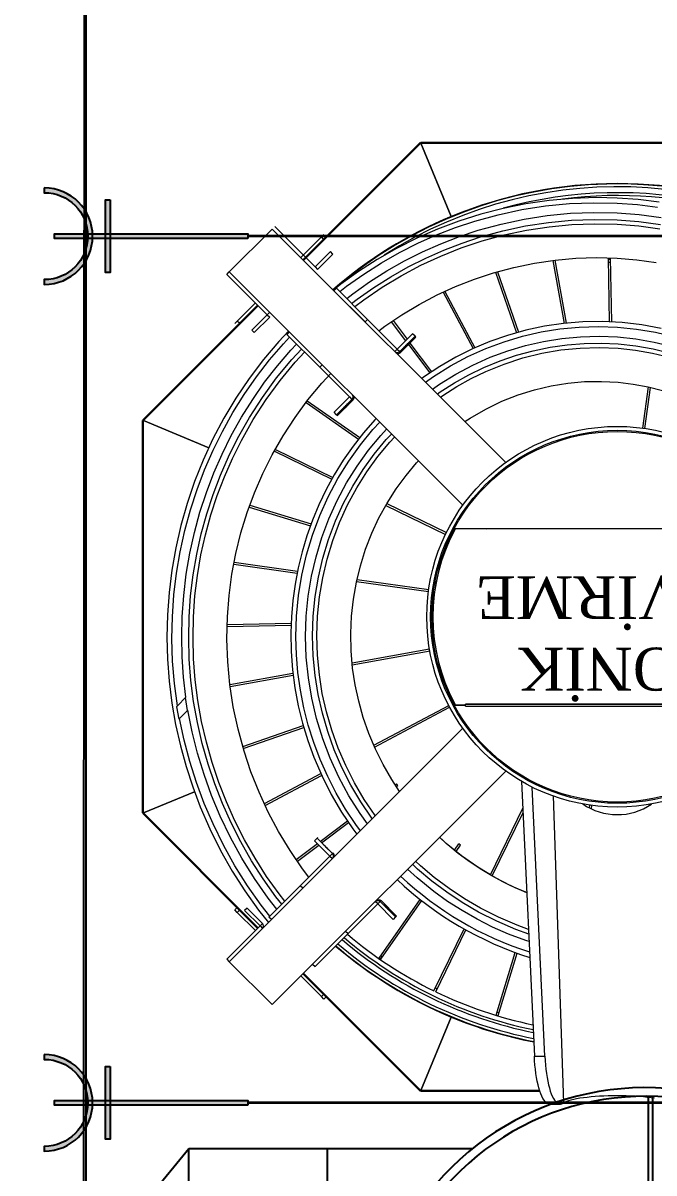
# Model space of a CAD drawing. Header units: millimetres. Extents: x 13502 to 23536, y 11874 to 14203.
# Drawn here: x 18319.7 to 18393.2, y 12841.1 to 12975.1 of the extents above; entities that cross this region are included whole.
import ezdxf

# ---------------------------------------------------------------- set-up
doc = ezdxf.new("R2010")
doc.units = ezdxf.units.MM
for name, color, linetype in [('ELEKTRİK', 10, 'Continuous'), ('Layer2', 4, 'Continuous'), ('S2000-002 Çizgi', 7, 'Continuous')]:
    doc.layers.add(name, color=color, linetype=linetype)
doc.layers.add('ELK', color=1, linetype='Continuous', lineweight=35)
doc.layers.add('Layer5', color=33, linetype='Continuous', lineweight=15)
doc.styles.get("Standard").update_dxf_attribs({"font": 'arial.ttf'})
doc.dimstyles.new('OLCU50', dxfattribs={"dimtxt": 8, "dimasz": 3, "dimexe": 1.25, "dimexo": 0.625, "dimtad": 1, "dimdec": 0, "dimtxsty": 'Standard', "dimblk": 'OBLIQUE', "dimcen": 2.5, "dimclrd": 256, "dimclre": 251, "dimclrt": 25, "dimadec": 0, "dimazin": 0, "dimtfac": 1, "dimtdec": 0, "dimtmove": 0, "dimatfit": 3, "dimldrblk": 'OBLIQUE', "dimfxl": 1, "dimarcsym": 0})

# ---------------------------------------------------------------- blocks, each defined once
blk = doc.blocks.new('A$C55AA721C')
at = {"layer": 'Layer2', "lineweight": 15}
for p, q in [((18.68980885522615, 128.3505974659602), (32.3533743889966, 142.0141630070684)), ((32.3533743889966, 142.0141630070684), (32.35337439266368, 142.0141630034013)), ((32.43651594387848, 142.0486013599129), (78.14239829615326, 142.0486013599129)), ((32.43651594387848, 142.0486013599129), (32.43651594387848, 142.0141088759228)), ((18.77308107733916, 128.2673252438508), (32.43659248823678, 141.9308366547484)), ((32.43659249037228, 141.9308366496061), (35.96813466922686, 133.4049396253158)), ((32.43659249037228, 141.9308366496061), (78.14232174967401, 141.9308366496061)), ((35.96813466922686, 133.4049396253158), (32.43659248823678, 141.9308366547484)), ((15.10927011433159, 131.9311362068547), (10.11792812955537, 126.9397942220858)), ((15.10927011433159, 131.9311362068547), (42.30397959554102, 104.7364267256471)), ((15.40043173010781, 132.2222978226364), (20.10061209910418, 127.52211745364)), ((15.40043173010781, 132.2222978226364), (15.40043173010781, 132.2222978226364)), ((21.14365218519742, 131.3035749944083), (20.85249056941757, 131.0124133786303)), ((21.14365218519742, 131.3035749944083), (21.14365218519742, 131.3035749944083)), ((20.85249056941757, 131.0124133786303), (18.44024175598679, 128.6001645651995)), ((21.10205766865693, 130.7628462793909), (20.85249056941757, 131.0124133786303)), ((20.10061209910418, 127.52211745364), (21.88917631031291, 129.3106816648506)), ((20.3917737148804, 127.2309558378602), (22.18033792608912, 129.0195200490725)), ((22.18033792608912, 129.0195200490725), (21.88917631031291, 129.3106816648506)), ((20.10061209910418, 127.52211745364), (20.3917737148804, 127.2309558378602)), ((47.81002624026587, 128.2760126426183), (49.11056417919826, 120.9399621503089)), ((48.04288158122654, 128.3104644206851), (49.34610915391386, 120.9592422917722)), ((54.23562641476019, 128.5777092228327), (54.37276623675643, 121.1162980988975)), ((54.47110066040841, 128.5700710958772), (54.60831814350968, 121.1044346384078)), ((9.826766513779148, 126.6486326063041), (10.11792812955537, 126.9397942220858)), ((9.826766513779148, 126.6486326063041), (14.52694688277188, 121.9484522373095)), ((10.11792812955537, 126.9397942220858), (37.31263761076843, 99.74508474087088)), ((41.12849646986433, 126.889136395057), (43.56519214520449, 119.8336549641899)), ((41.35518403529568, 126.9535433223882), (43.79205310452016, 119.8975598274483)), ((22.29356252243451, 124.7468437987536), (22.58472413820709, 125.0380054145317)), ((22.29356252243451, 124.7468437987536), (25.93537060113886, 121.1050357200475)), ((22.58472413820709, 125.0380054145317), (26.22653221691507, 121.3961973358255)), ((35.22520606824401, 124.6612201717689), (38.72906163357766, 118.0860982186441)), ((13.15773815543434, 123.3176609646471), (11.03618466603075, 121.1961074752435)), ((35.01080203835591, 124.563238151668), (38.51144563021444, 117.9941435923392)), ((0.03443504125607433, 109.6952236519901), (13.4073052546737, 123.0680938654095)), ((0.11776138991263, 109.612005556417), (13.49057747678307, 122.9848216432965)), ((14.52694688277188, 121.9484522373095), (12.73838267156316, 120.1598880260972)), ((14.52694688277188, 121.9484522373095), (14.8181084985481, 122.2396138530876)), ((14.52694688277188, 121.9484522373095), (14.8181084985481, 121.6572906215315)), ((11.03618466603075, 121.1961074752435), (10.74502305025089, 120.9049458594618)), ((10.74502305025089, 120.9049458594618), (10.74502305025089, 120.9049458594618)), ((11.28575176527011, 120.9465403760023), (11.03618466603075, 121.1961074752435)), ((14.8181084985481, 121.6572906215315), (13.02954428733938, 119.8687264103228)), ((25.93537060113886, 121.1050357200475), (26.22653221691507, 121.3961973358255)), ((26.22653221691507, 121.3961973358255), (29.67691993046901, 117.9458096222752)), ((28.98654960866406, 121.1242627089123), (30.65092095865475, 118.9198106504628)), ((29.18130283742357, 121.2568081989721), (30.81891236162846, 119.0878020534365)), ((13.02954428733938, 119.8687264103228), (12.73838267156316, 120.1598880260972)), ((17.10601292347928, 119.9517094281582), (16.81485130770307, 119.6605478123802)), ((20.65286700058277, 115.8225321194968), (16.81485130770307, 119.6605478123802)), ((20.94402861636627, 116.1136937352749), (17.10601292347928, 119.9517094281582)), ((29.67691993046901, 117.9458096222752), (31.46548414167773, 119.7343738334876)), ((29.96806208250564, 117.6546674702386), (31.75662629371436, 119.4432316814509)), ((30.06424986695492, 117.5584796857875), (31.85281407816365, 119.3470438969998)), ((31.75662629371436, 119.4432316814509), (31.46548414167773, 119.7343738334876)), ((31.85281407816365, 119.3470438969998), (31.75662629371436, 119.4432316814509)), ((29.67691993046901, 117.9458096222752), (29.38575831468552, 117.654648006499)), ((29.67691993046901, 117.9458096222752), (29.96806208250564, 117.6546674702386)), ((30.98418034075803, 118.4784101595942), (33.48183926505953, 115.1702726114345)), ((31.15217174373174, 118.6464015625661), (33.67876316054026, 115.2999430635773)), ((30.06424986695492, 117.5584796857875), (29.96806208250564, 117.6546674702386)), ((20.94402861636627, 116.1136937352749), (20.65286700058277, 115.8225321194968)), ((20.65286700058277, 115.8225321194968), (24.10325471413671, 112.3721444059447)), ((58.9093574580038, 113.5404436419103), (58.23647252064984, 108.7202881428166)), ((59.13872513723618, 113.4816460186939), (58.47008897898559, 108.6919262966858)), ((19.06270471282551, 111.7278933334928), (25.17691323798135, 107.4550971245062)), ((19.20316858111619, 111.9167882559123), (25.32197744620862, 107.640777188466)), ((24.10325471413671, 112.3721444059447), (22.31469050292799, 110.5835801947342)), ((24.3943968661697, 112.0810022539099), (22.60583265496098, 110.2924380426975)), ((24.49058465062262, 111.984814469457), (22.7020204394139, 110.1962502582464)), ((24.10325471413671, 112.3721444059447), (24.3943968661697, 112.0810022539099)), ((24.3943968661697, 112.0810022539099), (24.49058465062262, 111.984814469457)), ((22.60583265496098, 110.2924380426975), (22.31469050292799, 110.5835801947342)), ((22.60583265496098, 110.2924380426975), (22.7020204394139, 110.1962502582464)), ((-3.315253707114607e-06, 63.90619974850051), (-3.315253707114607e-06, 109.6120821007789)), ((0.03448916873458074, 109.6120821007789), (-3.315253707114607e-06, 109.6120821007789)), ((0.03443504125607433, 109.6952236519901), (0.03443504125607433, 109.6952236519901)), ((7.743223141482304, 106.4534358795627), (0.117761395056732, 109.6120055542906)), ((0.117761395056732, 63.90627629498886), (0.117761395056732, 109.6120055542906)), ((0.11776138991263, 109.612005556417), (7.743223141482304, 106.4534358795627)), ((15.36202333736946, 106.0569488419405), (22.06517787173289, 102.7952698473327)), ((15.47913020520355, 106.2616367798892), (22.17834147241592, 103.0018765343702)), ((12.42932415585892, 99.52163205930083), (19.56308803653519, 97.34783127593437)), ((12.50862018541011, 99.74344466893854), (19.64217963093324, 97.56970618105515)), ((28.34778651587476, 99.73822371466485), (35.29965629264552, 96.35552270308835)), ((28.46136869095062, 99.94462672814552), (35.40637061192683, 96.56526753733124)), ((74.16349461020218, 96.99478536215247), (36.41565157331206, 96.99478536215247)), ((36.44767029432842, 97.05360889156509), (74.13147588918582, 97.05360889156509)), ((40.0041134600724, 97.05360889156509), (40.06293698948139, 96.99478536215247)), ((42.23193794697727, 96.99478536215247), (42.29076147638989, 97.05360889156509)), ((10.64311124679807, 92.8732682233549), (18.02033428101277, 91.84342131070116)), ((10.68716593718273, 93.1046939891803), (18.06418621178091, 92.07487538140413)), ((24.99103090383869, 91.10790046584589), (33.36280162833646, 89.93921650521588)), ((24.93505889726657, 90.8781383356727), (33.32793806490736, 89.70650767478946)), ((9.861324170622538, 85.63919264137621), (17.31777135672746, 85.77624122680027)), ((9.86802108120537, 85.87464958757482), (17.32616361920009, 86.01172933335693)), ((24.42392029740586, 81.4070975665345), (33.44631301590925, 83.00659092371643)), ((24.44437627538719, 81.17176104458667), (33.49215441110573, 82.77575473858997)), ((10.1816643967868, 78.88222479553224), (17.53344919635128, 80.1855521186917)), ((10.21718778806826, 78.64955943058703), (17.56393923360156, 79.95199443874662)), ((4.069620875507098, 76.39861604202633), (3.956123652307724, 76.28511881882514)), ((5.071166826903209, 77.400161993437), (4.069620875507098, 76.39861604202633)), ((5.00605629576603, 77.33505146228163), (4.660622016923298, 76.98961718344071)), ((5.263101468564855, 75.84967438074636), (5.00605629576603, 77.33505146228163)), ((26.94857620675248, 71.78999917755937), (35.67302974180348, 76.43922474192368)), ((37.64251426848205, 76.4653735977463), (36.44767029432842, 76.4653735977463)), ((36.44767029432842, 76.4653735977463), (37.64251426848205, 76.4653735977463)), ((72.93663191502856, 76.5830206565679), (37.64251426848205, 76.5830206565679)), ((37.64251426848205, 76.34772653892651), (37.64251426848205, 76.5830206565679)), ((37.64251426848205, 76.34772653892651), (37.64251426848205, 76.5830206565679)), ((37.64251426848205, 76.5830206565679), (72.93663191502856, 76.5830206565679)), ((3.956123652307724, 76.28511881882514), (4.232971940382413, 74.81954485256756)), ((4.325031697517261, 74.9116046087729), (5.305606063306186, 75.89217897549133)), ((27.04039141296744, 71.57230887780861), (35.77641126017261, 76.22769808255725)), ((37.64251426848205, 76.34772653892651), (72.93663191502856, 76.34772653892651)), ((37.64251426848205, 76.34772653892651), (72.93663191502856, 76.34772653892651)), ((4.232971940382413, 74.81954485256574), (4.325031697615486, 74.91160460980427)), ((10.11792812955537, 46.57918826722926), (37.31263761076843, 73.7738977484405)), ((11.68178418636671, 71.64612696925724), (18.72808299899407, 74.07965131654419)), ((11.74833722681069, 71.42018058989197), (18.79637645303592, 73.85430601002736)), ((14.20127552589838, 64.99701484175966), (20.77547306336419, 68.50037778977457)), ((15.10927011433159, 41.58784628245303), (42.30397959554102, 68.78255576366792)), ((14.3002957473218, 64.7831640651093), (20.86869807798575, 68.2834387711464)), ((29.43905447050565, 67.17959313591928), (29.58356824260773, 67.28870169241964)), ((29.56849606844844, 66.98249645447686), (29.72601821462376, 67.10142639267724)), ((29.72601821462376, 67.10142639267724), (29.58356824260773, 67.28870169241964)), ((44.15612392247203, 67.58027965159272), (45.64416749664815, 35.57796786208382)), ((0.117761395056732, 63.90627629498886), (6.068921056146792, 66.3713273384601)), ((6.068921056146792, 66.3713273384601), (0.117761389908992, 63.90627629285882)), ((46.86213947358556, 35.57796786208382), (45.40537520641374, 66.9075774855246)), ((47.81660223145445, 65.88006227119877), (49.0394648040965, 30.1204253399319)), ((40.52487199164898, 56.68508375555211), (44.30180795088017, 64.4471552049381)), ((52.06281618267894, 64.49581246376147), (52.10898965130036, 64.8265722806791)), ((52.28624397899694, 64.3944649814166), (52.34106614546545, 64.7871790288209)), ((59.06143397525739, 64.8092787761525), (59.0412577047864, 64.92308871165187)), ((-3.315253707114607e-06, 63.90619974850051), (0.03448916873458074, 63.90619974850051)), ((0.03443503758535371, 63.823058193615), (0.03443504125607433, 63.82305819728572)), ((13.40695493465319, 50.45053830388497), (0.03443503758535371, 63.823058193615)), ((13.49022715676983, 50.5338105259998), (0.11776138991263, 63.90627629285882)), ((20.70262541508782, 60.58354938648881), (23.86814300840706, 62.97352959495583)), ((40.72808432675083, 56.56494434100387), (44.32463195097444, 63.95629540750269)), ((20.87061681806517, 60.41555798351328), (23.99894026975744, 62.77745644556126)), ((17.9099176950549, 58.4750423312762), (20.37084034836153, 60.33305014914185)), ((20.33273150496461, 60.95344329661384), (20.04158935292799, 60.66230114457903)), ((21.83015356414035, 58.87373693336667), (20.04158935292799, 60.66230114457903)), ((20.4289192894139, 61.04963108106676), (20.33273150496461, 60.95344329661384)), ((22.12129571617697, 59.1648790854033), (20.33273150496461, 60.95344329661384)), ((36.33721648004939, 59.55211995569334), (36.85851453759824, 60.29807760771837)), ((37.05186376197526, 60.16398767575993), (36.85851453759824, 60.29807760771837)), ((18.04316389477026, 58.28081814150573), (20.53883175133888, 60.16505874616814)), ((21.04945706458602, 60.25595529388738), (21.03983828613855, 60.24633651543809)), ((21.70535055077926, 59.58082425080102), (21.71496932922309, 59.59044302924849)), ((21.83015356414035, 58.87373693336667), (22.12129571617697, 59.1648790854033)), ((22.21748350062626, 59.2610668698544), (22.12129571617697, 59.1648790854033)), ((36.52142265755538, 59.40494667213534), (37.05186376197526, 60.16398767575993)), ((18.37976585058641, 55.42334921981819), (21.83015356414035, 58.87373693336667)), ((21.83015356414035, 58.87373693336667), (22.12131517991656, 58.58257531759045)), ((14.73795777188207, 51.78154114111385), (18.37976585058641, 55.42334921981819)), ((15.02911938765828, 51.49037952533581), (18.67092746636263, 55.13218760403652)), ((18.67092746636263, 55.13218760403652), (18.37976585058641, 55.42334921981819)), ((27.40381878046901, 53.30007171703619), (27.11265716468915, 53.59123333281605)), ((27.40381878046901, 53.30007171703619), (27.69496093250564, 53.59121386907282)), ((27.55623174815992, 46.98686547570287), (32.34023706890002, 53.83259475598061)), ((27.69496093250564, 53.59121386907282), (27.79114871695492, 53.68740165352392)), ((27.69496093250564, 53.59121386907282), (29.483525143718, 51.80264965786409)), ((27.74941924412633, 46.85254411655296), (32.52666271874841, 53.68859745275222)), ((27.79114871695492, 53.68740165352392), (29.57971292816728, 51.8988374423152)), ((10.74502305025089, 52.613335989814), (10.99459014949025, 52.86290308905518)), ((11.03618466603075, 52.32217437403597), (10.74502305025089, 52.613335989814)), ((11.03618466603075, 52.32217437403597), (11.28575176527011, 52.57174147327532)), ((13.1573878354211, 50.20097120464743), (11.03618466603075, 52.32217437403597)), ((12.19765395654395, 52.81836574819317), (11.90649234076773, 52.52720413241877)), ((13.69505655197281, 50.73863992120641), (11.90649234076773, 52.52720413241877)), ((13.98621816775267, 51.02980153698445), (12.19765395654395, 52.81836574819317)), ((23.95343106691871, 49.84968400348589), (27.40381878046901, 53.30007171703619)), ((27.40381878046901, 53.30007171703619), (29.19238299168137, 51.51150750582747)), ((28.12052487634719, 53.18488748212076), (28.11090609790335, 53.1752687036751)), ((28.77641836254043, 52.50975643903985), (28.78603714098426, 52.51937521748187)), ((13.69505655197281, 50.73863992120641), (13.98621816775267, 51.02980153698445)), ((15.02911938765828, 51.49037952533581), (14.73795777188207, 51.78154114111385)), ((29.483525143718, 51.80264965786409), (29.19238299168137, 51.51150750582747)), ((29.483525143718, 51.80264965786409), (29.57971292816728, 51.8988374423152)), ((9.826766513779148, 46.87034988300729), (13.69505655197281, 50.73863992120641)), ((13.69505655197281, 50.73863992120641), (13.98621816775267, 50.44747830542838)), ((23.66226945113885, 50.14084561926757), (19.82425375825187, 46.30282992638058)), ((23.95343106691871, 49.84968400348589), (20.11541537403536, 46.01166831060254)), ((23.66226945113885, 50.14084561926757), (23.95343106691871, 49.84968400348589)), ((33.95028804694448, 43.17349900017507), (37.46703223153236, 50.40084410865893)), ((34.16186426885179, 43.0705484094924), (37.67423377414525, 50.28890300989224)), ((27.55623174815992, 46.98686547570287), (27.74941924412633, 46.85254411655296)), ((27.80282347412503, 46.92896353427204), (27.60995712717704, 47.06374444543508)), ((27.75556227460766, 47.27209986192975), (27.94842862155201, 47.13731895076671)), ((41.20401536180725, 40.3634025509491), (43.42689657806477, 47.65823372999512)), ((41.42925517140247, 40.29535356641099), (43.64914008658161, 47.5803517816621)), ((9.826766513779148, 46.87034988300729), (10.11792812955537, 46.57918826722926)), ((10.11792812955537, 46.57918826722926), (15.10927011433159, 41.58784628245303)), ((19.82425375825187, 46.30282992638058), (20.11541537403536, 46.01166831060254)), ((20.85249056941757, 42.50586847064915), (18.43989143596991, 44.9184676040968)), ((32.35337439266732, 31.50411884587447), (18.68945853520927, 45.16803470333616)), ((32.43659248823678, 31.58744519452921), (18.77273075732228, 45.25130692544735)), ((34.12231463011631, 43.52703494682464), (34.33389085201998, 43.42408435614198)), ((20.85249056941757, 42.50586847064915), (21.10205766865693, 42.75543556988487)), ((21.14365218519742, 42.21470685487111), (20.85249056941757, 42.50586847064915)), ((21.14365218519742, 42.21470685487111), (21.39321928443678, 42.46427395410865)), ((41.20401536180725, 40.3634025509491), (41.42925517140247, 40.29535356641099)), ((41.3054476851612, 40.6962730928135), (41.53052407326322, 40.6276878078279)), ((35.96813466922686, 40.11334222396363), (32.43659249037228, 31.58744519967331)), ((32.43659248823678, 31.58744519452921), (35.96813466922686, 40.11334222396363)), ((45.64416749664815, 35.57796786208382), (46.86213947358556, 35.57796786208382)), ((32.35337439266732, 31.50411884587447), (32.35337439266732, 31.50411884587447)), ((32.43651594388211, 31.50417297335298), (32.43651594388211, 31.46968048936469)), ((46.29521105590902, 31.46968049379211), (32.43651594388211, 31.46968048936469)), ((46.2566272629374, 31.58744519967331), (32.43659249037228, 31.58744519967331)), ((47.44839409487759, 29.98675626793738), (48.66636607181863, 29.98675626793738)), ((49.0394648040965, 30.1204253399319), (48.99868227526167, 30.09399565843705))]:
    blk.add_line(p, q, dxfattribs=at)
at = {"layer": 'Layer2', "lineweight": 15, "flags": 128}
for points in [[(32.43651594387848, 142.014108875388), (32.43655421712538, 141.9759032534494), (32.43659249037228, 141.9308366496061)], [(60.17894117505784, 135.0526932410394), (57.73746210333411, 135.3543093155167), (55.29689070830136, 135.5314162515569), (52.86364915853846, 135.5855717508202), (50.09983015561011, 135.499964507384), (47.36273130632981, 135.260701209012), (44.66082867545992, 134.871615772212), (42.00217912757216, 134.3371778588771), (39.39433408151672, 133.6626865790058), (36.84438888328441, 132.8533999788524), (34.35900627644151, 131.9145875553313), (31.94426476031731, 130.8523122557508), (29.60570692737383, 129.6728947936099), (27.34849054002188, 128.3824763423563), (25.17733376561591, 126.9872666321426), (23.0962389171691, 125.4940983918659), (22.23381370586867, 124.806592615314)], [(22.97610716935378, 124.6466223833868), (23.7728614375701, 125.2704931657026), (25.77163215259134, 126.6826291969373), (27.83285337729467, 127.9916012717167), (29.95131613119884, 129.1944755609602), (32.08233174474663, 130.2704536599904), (34.25797974815941, 131.2400199361346), (36.47299578169623, 132.1012408806018), (38.72205069354823, 132.8523507964055), (41.43627601351182, 133.6015247524792), (44.18170706358069, 134.1917201828819), (46.94907089630942, 134.6215173616911), (49.72903233083707, 134.890280294896), (52.51229421935568, 134.9983496442401), (55.2895730917553, 134.9461273337783), (57.65287859439559, 134.7748149000508), (59.99936874710329, 134.4879597354866)], [(23.78654939204716, 123.836180160697), (24.49514321799506, 124.3897612627043), (26.44966730300075, 125.7674006709713), (28.46499770059017, 127.044096737829), (30.53603382444999, 128.2169984261873), (32.61908918551489, 129.2658470121423), (34.74552320811563, 130.2106318807455), (36.91018520463331, 131.0494801898185), (39.10786179476054, 131.7806835701631), (41.75975655152797, 132.5094322931818), (44.44178672618727, 133.0828197372102), (47.14488768586671, 133.4994887024022), (49.85993730223709, 133.7588483804338), (52.57785481465908, 133.8612621030315), (55.2895730917553, 133.8071529636072), (57.86361835415664, 133.6101749592563), (60.41609986645199, 133.2729091948822)], [(24.36487891296201, 123.2578506397804), (25.01048171266302, 123.7613704545984), (26.93343628137882, 125.1143970368212), (28.91602406469246, 126.3680646748981), (30.95322181643496, 127.5195814015169), (33.00205809338513, 128.5490735438198), (35.09337853264151, 129.4761773227747), (37.2221135508953, 130.2990631787725), (39.38313237066541, 131.016063643292), (41.99055510384278, 131.7302393987466), (44.62734963358162, 132.2916347362116), (47.28459995704907, 132.698937063311), (49.953335956714, 132.9515878070288), (52.62463126073999, 133.0499664697145), (55.2895730917553, 132.9945112447567), (57.81896115748532, 132.7987670694292), (60.32692121005311, 132.4651862522769)], [(24.7268463152468, 122.8958832374956), (25.76605228560584, 123.6912968889683), (27.90996328649271, 125.1527988930175), (30.12512272835011, 126.490506387503), (32.40443801427682, 127.7009799204079), (34.74055012372264, 128.7815295040946), (37.12609361155774, 129.7295097618826), (39.55364276701584, 130.542435932939), (42.1335182337898, 131.2475848396061), (44.74229250196731, 131.8015519904293), (47.37114163461592, 132.203052422421), (50.01118967443472, 132.4515475282806), (52.65360588227122, 132.5474268250819), (55.2895730917553, 132.4911378577854), (57.79129917248429, 132.296158024903), (60.27168133529267, 131.9648598465228)], [(27.54130710770914, 120.0814224450332), (28.23603263848781, 120.608218377587), (30.20678383795166, 121.9386538804392), (32.24184038056046, 123.1550173560536), (34.33465276763673, 124.2542398951155), (36.47843919763545, 125.23394407876), (38.66641277174131, 126.0917932156099), (40.89173362051588, 126.8255996575335), (43.25542918587234, 127.4599116078134), (45.64431209631221, 127.9555875119986), (48.05028091591521, 128.3115591786373), (50.46519862808418, 128.5274446301919), (52.8809849733334, 128.6037119214452), (55.2895730917553, 128.5408819314762), (57.57421848623198, 128.3519025404385), (59.83818038356185, 128.0385198553777)], [(60.42445340131599, 120.3453997089127), (58.14992087703649, 120.7714616042267), (55.86482246197193, 121.0411513920662), (53.58014126639318, 121.1562182810412), (51.3065847517064, 121.1197137554682), (49.05434458754462, 120.9353603893014), (46.83302149977317, 120.6070295173722), (44.65171115785779, 120.1397184188299), (42.51890102721518, 119.5389233760598), (40.4425021976167, 118.810120277356), (38.42976675250247, 117.9596298132001), (36.48727479376612, 116.9942095949227), (34.62108269296004, 115.9204416553348), (32.83655700556119, 114.7453671313597), (32.52661668871224, 114.5137896324741)], [(32.95253495565703, 114.0878713655293), (33.90271409100387, 114.7663121491314), (35.87383236171445, 115.9858123199319), (37.9124578357696, 117.0676499850542), (40.00898033200792, 118.0085875812765), (42.11506202907185, 118.792723627932), (44.25841077490259, 119.4356613446544), (46.42961356801243, 119.9362058293773), (48.61925546824205, 120.2934424583818), (50.86421650023112, 120.5097202782636), (53.10861659812508, 120.5766628341516), (55.34256514751178, 120.495283149352), (57.55622523647617, 120.2669467656924), (59.74010750052184, 119.8942819173808), (61.84693676777169, 119.3906023438522), (63.90723569464171, 118.7535870819156), (65.91279373538418, 117.9874051784664), (67.85555610122174, 117.0964578506573), (69.73746467700039, 116.0796723675958), (71.54065996084682, 114.9472021546098), (73.25809662416577, 113.7049717464142), (74.88292958973398, 112.3591229794692), (75.4047153475185, 111.8659754851942)], [(17.01675821096069, 120.0409641406804), (15.88802155660596, 118.8440680162439), (14.09577365722362, 116.7219217512702), (12.42950211893549, 114.5155863052241), (10.89235877823376, 112.2330511667697), (9.486569389708166, 109.8826763778143), (8.214085856565362, 107.4725901515903), (7.076646938647173, 105.0106714325448), (6.075184950750554, 102.5049706806603), (5.209945123038779, 99.96353362424088), (4.481040195594687, 97.39410422168476), (3.888369185420743, 94.80418986902441), (3.430935858119483, 92.20133296870335), (3.107310988481913, 89.59286477192654), (2.916015526941919, 86.98580952596603), (2.855371912417468, 84.38694550848777), (2.922854968252068, 81.80290673046147), (3.115672730116785, 79.24003772742799), (3.431047107766062, 76.7043892192305), (3.866073971410515, 74.2017460524421), (4.417117799082916, 71.737603604166), (5.080349433050287, 69.31713850093729), (5.852008493926405, 66.94525754418646), (6.728326181830198, 64.62660349412727), (7.852420937822899, 62.04734458744861), (9.100807553611958, 59.54898455753573), (10.46692215465737, 57.13693168478312), (11.94421572144711, 54.8161675121919), (13.5254994336683, 52.5909217894623), (14.67425772243587, 51.13551786010794)], [(4.069620875507098, 76.39861604202633), (3.730159316906793, 78.98328657486672), (3.520737564853334, 81.57599571604987), (3.441137098954641, 84.17023378586964), (3.49113934280831, 86.75949124465478), (3.666854547456751, 89.3006509116567), (3.966863222329266, 91.82456113510125), (4.38974884084746, 94.32520070265855), (4.934094875494338, 96.79654840013791), (5.598278383567958, 99.2326289270386), (6.364949134236667, 101.585384615295), (7.242508446037391, 103.893359348318), (8.228542009012017, 106.1512688282128), (9.320476691616932, 108.3538971435191), (10.54052330118066, 110.5395022457233), (11.8639045736345, 112.6575810323866), (13.28703477355884, 114.7031749942762), (14.80617982003241, 116.6714287086324), (16.41702728275413, 118.5580396912083), (17.14516477380312, 119.3302343462801)], [(33.76705260222298, 113.2733537189615), (34.59517881939246, 113.8618939181142), (36.50515731025371, 115.037717601359), (38.47989524477816, 116.080012018796), (40.51006642293214, 116.9857020918516), (42.54886248574257, 117.739549915872), (44.62310582965438, 118.3566268858358), (46.72367733577266, 118.8358363980624), (48.84145834488299, 119.1763531613597), (51.01229083746148, 119.3804157947598), (53.18191855532496, 119.4400531207775), (55.34077605184211, 119.3563101887612), (57.47935288874942, 119.1305731109023), (59.58848605844469, 118.7654480261299), (61.6225409230392, 118.2739515008943), (63.61100858545979, 117.6538125448533), (65.54597762794583, 116.9091191717689), (67.41968947987334, 116.0441827420018), (69.23371475062595, 115.0581874765357), (70.97118869005863, 113.9608762501393), (72.62534691913606, 112.7580222986617), (74.18962039368489, 111.4556068923739), (74.60230675621278, 111.0635668938885)], [(5.071166826895933, 77.400161993437), (4.798493047954253, 79.73714551914054), (4.634214856909239, 82.07936898682419), (4.578149372377084, 84.4218212706237), (4.630113712981256, 86.75949124465478), (4.804440729178168, 89.24456504134105), (5.100301695762028, 91.71252624291628), (5.516293505246722, 94.15748900613653), (6.051013049251196, 96.57356748600978), (6.70285548895481, 98.95492152956649), (7.4547975952446, 101.2545836458266), (8.315081519369414, 103.5102385964419), (9.281330438061559, 105.7167253799344), (10.35101253757239, 107.8689504518043), (11.54586748513975, 110.0042948926712), (12.84161123765443, 112.0734159717467), (14.23472267753459, 114.0714758876984), (15.72153616195283, 115.993738122279), (17.29782258541672, 117.8360091976374), (17.9496052249342, 118.5257938951527)], [(16.22132437158871, 53.26490774081685), (15.52547637352473, 54.14892858239546), (14.05890092290792, 56.21385276715591), (12.6989682336025, 58.34391806047097), (11.44875335011238, 60.53374227788845), (10.32992698124872, 62.73709861516363), (9.321224381699722, 64.98713008625964), (8.424676316051773, 67.2783829535274), (7.642146314919955, 69.60533744644454), (6.962338970697601, 72.01068327043504), (6.403386728288751, 74.44123186573779), (5.966259576453012, 76.89093106622022), (5.651739252371044, 79.35369552521661), (5.459804911013634, 81.82342445186805), (5.390221866698994, 84.2940467262215), (5.442755431831756, 86.75949124465478), (5.616091877145664, 89.20454850686656), (5.908993389297393, 91.6325908363142), (6.320066437656351, 94.03782897395286), (6.847917490718828, 96.41447365903514), (7.490954629094631, 98.7567811641402), (8.232387939249747, 101.0185618222949), (9.08034600893734, 103.2368874239528), (10.03247876344903, 105.4066849374904), (11.08628387085628, 107.5229481242895), (12.46904449758586, 109.9661268079271), (13.98596245236695, 112.3193555768667), (15.63150156732809, 114.5750976129348), (17.39954755393774, 116.7263068832344), (18.52743830605323, 117.94796081403)], [(30.73022967004363, 118.3899024781331), (30.82814032772512, 118.4881550040864), (30.91700932552703, 118.5780192302045), (30.98894026299968, 118.6515103256352), (31.03754176068833, 118.7020982840368), (31.05849536223104, 118.7252881433087), (31.049939248187, 118.7190193826809), (31.01263366682542, 118.6838490090522), (30.9498933827781, 118.6229020644587), (30.86729314559852, 118.5415939523846), (30.77217234885393, 118.4471492554076), (30.67298289276732, 118.3479597993191), (30.57853819579032, 118.2528390025764), (30.49723008371802, 118.1702387653986), (30.43628313912268, 118.1074984813458), (30.40111276549214, 118.0701928999897), (30.39484400486617, 118.0616367859402), (30.41803386413812, 118.0825903874866), (30.46862182254335, 118.1311918851716), (30.54211291797037, 118.203122822646), (30.63197714409034, 118.2919918204498), (30.73022967004363, 118.3899024781331)], [(30.8071798976016, 118.3129522505697), (30.90509055528673, 118.4112047765248), (30.99395955308864, 118.5010690026429), (31.06589049056129, 118.5745600980736), (31.11449198824994, 118.6251480564752), (31.13544558979265, 118.6483379157453), (31.12688947574861, 118.642069155123), (31.08958389438703, 118.6068987814942), (31.02684361033607, 118.5459518368934), (30.9442433731565, 118.464643724823), (30.84912257641554, 118.3701990278496), (30.7499331203253, 118.2710095717612), (30.65548842335193, 118.1758887750148), (30.574180311276, 118.0932885378406), (30.51323336668429, 118.030548253786), (30.47806299305375, 117.9932426724281), (30.47179423242414, 117.9846865583822), (30.4949840916961, 118.005640159925), (30.54557205010133, 118.0542416576136), (30.61906314553198, 118.1261725950844), (30.70892737165195, 118.2150415928882), (30.8071798976016, 118.3129522505697)], [(34.34284922477673, 112.6975570964078), (34.68865361353528, 112.9481358828489), (36.33342024534795, 113.9984319343876), (38.03027682819811, 114.9462252466456), (39.7728634562518, 115.7891377087999), (41.65602329976173, 116.563485843164), (43.57534327398025, 117.2164818592973), (45.5230627607707, 117.7465715791895), (47.49136003765307, 118.1530333064675), (49.47241701898383, 118.4352024797172), (51.45841173301596, 118.5928965885851), (53.44162544662322, 118.6268842037352), (55.41436754881943, 118.5380453454254), (57.461498646986, 118.3145458420313), (59.48030635525356, 117.960041392138), (61.46243773744936, 117.4772372954249), (63.3996548329269, 116.8691393392382), (65.28425964739654, 116.1397777213806), (67.10870495761628, 115.2933996906886), (68.87429665774471, 114.329374056435), (70.56487984958949, 113.2571494027343), (72.17389058891786, 112.0823909737355), (73.69495675179496, 110.810965439674), (74.0300938610344, 110.4913539987065)], [(34.70274545287248, 112.3376608683084), (35.00030747353958, 112.5527978983773), (36.62125350762653, 113.5854412282442), (38.29329230010626, 114.5170176125484), (40.01015111039305, 115.3452037321604), (42.1335185512944, 116.2046655977902), (44.30164894559493, 116.9075719806988), (46.50309161632686, 117.4520142734764), (48.72634481986097, 117.8370235608727), (50.95990034901479, 118.0618778429034), (53.19235046981339, 118.1273188092509), (55.41239081218009, 118.0346758517044), (57.42693302152475, 117.8123622487146), (59.41329677116664, 117.4611496224516), (61.36326527199344, 116.9837298631192), (63.26873630906266, 116.3830904446131), (65.12214408866566, 115.6632257518831), (66.91607230213049, 114.82834332126), (68.65166295497693, 113.8779268698836), (70.313200901659, 112.8212420706132), (71.8942463445128, 111.6638872554013), (73.38854912613897, 110.4116580905738), (73.67578179764678, 110.1370419353225)], [(16.57936878632609, 53.62295215555787), (15.91469819618214, 54.46812946246246), (14.46336879779847, 56.5135016109416), (13.11770109480858, 58.62328798955059), (11.88073353584332, 60.79215427115014), (10.77389822559417, 62.97431653318381), (9.776149156554311, 65.20259956835798), (8.889490247893264, 67.47159986326187), (8.115759665612131, 69.77584878967536), (7.443788802473136, 72.15761477510023), (6.891501535563293, 74.56422600395672), (6.45985028942232, 76.98968821163544), (6.149600989108876, 79.42797460240945), (5.960724721848237, 81.87304450495503), (5.892980871180043, 84.31888701505159), (5.94612881879948, 86.75949124465478), (6.118851624283707, 89.17976109323536), (6.409919911464385, 91.58307651399264), (6.817946083003335, 93.9637080749817), (7.341542540707451, 96.31592634262779), (7.97912536894728, 98.63404731812443), (8.714049178524874, 100.8723631401153), (9.554372212765884, 103.0675659071439), (10.49776096681308, 105.2146370784685), (11.54173137156613, 107.3086244947026), (12.91139690497948, 109.7259428682519), (14.41375496806359, 112.0541072432752), (16.04331496159648, 114.2856654482985), (17.79401503774716, 116.4136521170203), (18.88318804231676, 117.5922110777665)], [(29.38575831468552, 117.654648006499), (29.44815191968519, 117.6034435791098), (29.51933695104162, 117.5653960867585), (29.59657780792622, 117.5419676732363), (29.67690616752225, 117.5340586793445), (29.75723505601854, 117.541973043275), (29.83447747928585, 117.5654066204588), (29.90566505430616, 117.6034588716739), (29.96806208250564, 117.6546674702386)], [(29.48194609913844, 117.5584602220479), (29.54433970413447, 117.5072557946587), (29.61552473549455, 117.4692083023074), (29.69276559237915, 117.445779888787), (29.77309395197517, 117.4378708948916), (29.85342284047147, 117.4457852588221), (29.93066526373877, 117.4692188360095), (30.00185283875908, 117.5072710872228), (30.06424986695492, 117.5584796857875)], [(19.39424243248504, 56.43782580171683), (18.6514225672363, 57.40679215587988), (17.19659242115813, 59.53784299919789), (15.86503273860217, 61.73990736810993), (14.66019337253601, 64.00590477846163), (13.58475815072234, 66.32848752081736), (12.64135850641469, 68.70030477883302), (11.83247174014832, 71.11394782614661), (11.13097268391357, 73.67908208582776), (10.58004776043163, 76.27295784897797), (10.18097021714857, 78.88677142111192), (9.934274790313793, 81.51166822695632), (9.839564966114267, 84.13883972894655), (9.896384745108662, 86.75949124465478), (10.09085061642691, 89.24261793490587), (10.42061395916244, 91.7044572582945), (10.88381051738179, 94.13769688105094), (11.47855612277635, 96.53502603647757), (12.20235879637403, 98.88933954473941), (13.05202407782053, 101.1938715587748), (14.02431861202422, 103.4418853022962), (15.11587176268949, 105.6267071390012), (16.38277140328501, 107.8410868744559), (17.77086875226814, 109.9725589343197), (19.27503085968419, 112.0143353939457), (20.88960743711141, 113.9600838689021), (21.95478633769017, 115.1029360139491)], [(37.54545304207932, 109.4949532791106), (38.15730955359686, 109.9084496051801), (39.98425618389592, 110.956224193962), (41.87228166055502, 111.8614025072347), (43.7449532094106, 112.5980366631375), (45.65433342667893, 113.1961423697157), (47.59026858921789, 113.6543237250626), (49.54259041667683, 113.9720191779488), (51.50113302270256, 114.1488861564776), (53.45586801783429, 114.1858745114587), (55.39687824075008, 114.084450477927), (57.15567699098028, 113.8714433066907), (58.88743463080391, 113.5460634839837), (60.58500279418513, 113.1108976681753), (62.24134453957595, 112.5687896171057), (63.84993152600146, 111.9234526720174), (65.4043748055301, 111.1787827227618), (67.19675374462531, 110.1553669984478), (68.89172982951277, 109.002200978226), (70.47989180357399, 107.7280881167571), (70.88538914429955, 107.3466492819716)], [(24.39441632991293, 112.6633060217246), (24.44562075730209, 112.6009124167249), (24.48366824965342, 112.5297273853703), (24.50709666317562, 112.4524865284875), (24.51500565707101, 112.3721581688915), (24.50709129314055, 112.2918292803897), (24.48365771595127, 112.2145868571261), (24.44560546473804, 112.1433992821057), (24.3943968661697, 112.0810022539099)], [(24.49060411436585, 112.5671182372716), (24.54180854175502, 112.5047246322738), (24.57985603410634, 112.4335396009192), (24.6032844476249, 112.3562987440346), (24.6111934415203, 112.2759703844386), (24.60327907758983, 112.1956414959386), (24.57984550040419, 112.1183990726749), (24.54179324919096, 112.0472114976546), (24.49058465062262, 111.984814469457)], [(23.65146683552666, 111.3265296891241), (23.55355617783789, 111.2282771631708), (23.46468718003962, 111.1384129370545), (23.39275624256334, 111.0649218416238), (23.34415474487832, 111.0143338832204), (23.32320114333197, 110.9911440239521), (23.33175725737965, 110.9974127845744), (23.36906283873759, 111.0325831582068), (23.43180312279219, 111.0935301028021), (23.51440335996813, 111.1748382148744), (23.60952415671272, 111.2692829118478), (23.70871361279933, 111.3684723679362), (23.80315830977634, 111.4635931646808), (23.88446642184863, 111.5461934018585), (23.94541336644397, 111.608933685915), (23.98058374007087, 111.6462392672674), (23.98685250069684, 111.6547953813151), (23.96366264142853, 111.6338417797724), (23.91307468302693, 111.5852402820856), (23.83958358759628, 111.5133093446093), (23.74971936147631, 111.4244403468092), (23.65146683552666, 111.3265296891241)], [(23.72841706308463, 111.2495794615643), (23.63050640540314, 111.1513269356128), (23.54163740759759, 111.0614627094928), (23.46970647012495, 110.9879716140622), (23.4211049724363, 110.9373836556606), (23.40015137089358, 110.9141937963868), (23.40870748494126, 110.9204625570164), (23.4460130662992, 110.9556329306452), (23.50875335035016, 111.0165798752423), (23.5913535875261, 111.0978879873128), (23.68647438427433, 111.1923326842898), (23.78566384036094, 111.2915221403764), (23.88010853733795, 111.386642937121), (23.96141664941024, 111.4692431742988), (24.02236359400194, 111.5319834583497), (24.05753396763248, 111.5692890397095), (24.06380272825845, 111.5778451537572), (24.04061286899014, 111.5568915522108), (23.99002491058491, 111.508290054524), (23.91653381515425, 111.4363591170513), (23.82666958903792, 111.3474901192476), (23.72841706308463, 111.2495794615643)], [(0.117761395056732, 109.6120055542906), (0.07269479121168843, 109.612043827532), (0.03448916927300161, 109.6120821007789)], [(27.21255284428116, 109.8451695073582), (27.06610675491538, 109.6951074225381), (25.75001321223681, 108.1886567059937), (24.52298569551931, 106.6180794383745), (23.38760872021521, 104.9890727088059), (22.34581578064171, 103.3076401525104), (21.39933748642579, 101.5796221012915), (20.54973273561336, 99.81069154534998), (19.79795510899203, 98.00670166304008), (19.14448065930628, 96.17351594176216), (18.58968036336955, 94.31677985260649), (18.13374013293651, 92.44198665566364), (17.77617002474653, 90.55470243248783), (17.51619083324113, 88.6603425570047), (17.35297633756636, 86.76409811368285), (17.28551063107807, 84.87100056921372), (17.32351557920629, 82.71766676326297), (17.48169661020802, 80.58198370879109), (17.75732211962895, 78.47065619605928), (18.1471494864054, 76.39008724289852), (18.6472667371163, 74.34631765462473), (19.25377959686011, 72.34503029549342), (19.96277236977039, 70.39157074510513), (20.91335386242645, 68.17952264850283), (21.98964433167203, 66.04637700109924), (23.18427800887002, 63.99868534235793), (24.48939920957491, 62.04222829182254), (24.95951516055356, 61.42077529822382)], [(25.37706959777643, 61.83832973545032), (24.85304218107558, 62.54051526556395), (23.65253851779198, 64.35261992299638), (22.55921925429357, 66.22301679024713), (21.57582575989363, 68.14540847011449), (20.70448758482962, 70.11331276189412), (19.9473075855276, 72.12024554698473), (19.31564749064273, 74.12631975773911), (18.7972473851878, 76.157455988734), (18.39284475750901, 78.2072806130418), (18.10315995608107, 80.269415203873), (17.92836119093045, 82.33746529090058), (17.86795937029456, 84.4050990008127), (17.9429169411851, 86.83282125382357), (18.17480362358765, 89.24088617718189), (18.56105693353675, 91.61932462077493), (19.09882339261821, 93.95827894455579), (19.7965682426111, 96.2826504144341), (20.64261793844707, 98.54666862975682), (21.63206759510649, 100.740919678301), (22.75969128220095, 102.8561750740664), (24.01914391545142, 104.8840420103679), (25.37805203645985, 106.7827371814747), (26.85127010598444, 108.5817574902867), (27.63565587822814, 109.4220664734094)], [(26.19385456994496, 62.65511470762067), (25.3448375455082, 63.83109690344645), (24.03935108568839, 65.91371527399315), (22.87768901245727, 68.06872916335851), (21.86336971859782, 70.28619977683229), (20.99958269418494, 72.55611216833859), (20.2816004151573, 74.89629150408291), (19.72223491144541, 77.269135190003), (19.3226657078194, 79.66394224633223), (19.08368791434623, 82.06998656451651), (19.00468291081415, 84.47661548957876), (19.08188910892204, 86.83058488485585), (19.31123734342327, 89.16490635742412), (19.6901862494924, 91.46991994625569), (20.21591268964039, 93.73607606791302), (20.89655963487166, 95.98728371831203), (21.72072908019618, 98.17942602823496), (22.68361153715159, 100.3034016755246), (23.78008753140966, 102.350291491206), (25.00395777146332, 104.311995465443), (26.32375179850715, 106.1481317325379), (27.75388332369039, 107.8872631046142), (28.43925099353146, 108.6184713581042)], [(26.76203918171814, 63.22329931939203), (26.7039431588928, 63.2998250267301), (25.42375562771485, 65.19479949755078), (24.26813803847836, 67.15801473281681), (23.24067320534232, 69.18136968372164), (22.34405369263186, 71.25648907604773), (21.58090897590591, 73.37498728000173), (20.95334500026729, 75.52835394422073), (20.46240631176624, 77.70795281829487), (20.10900896486419, 79.90515026209505), (19.88690676434999, 82.21642206483193), (19.81571869530671, 84.52764146862864), (19.89452925636579, 86.82898926798771), (20.12206634505856, 89.11069585634141), (20.49580366474038, 91.3633218746163), (21.0129397257333, 93.5775375332978), (21.68138692147113, 95.7765437168), (22.48994449330712, 97.91740362448945), (23.4338710394768, 99.99123895928824), (24.50812306220178, 101.9893512381586), (25.70660531114481, 103.9038493467124), (26.99849163117324, 105.6953513060362), (28.39788127235806, 107.3917534605425), (29.01239293641629, 108.0453294152212)], [(27.12101043412986, 63.58227057180193), (27.09305454379137, 63.61916048759304), (25.83186235693211, 65.48947381298422), (24.69367867361507, 67.4269004595917), (23.68201885606322, 69.42343758792413), (22.79951863163296, 71.47081456091655), (22.04875142461242, 73.56075072984095), (21.43177350882615, 75.68484405273739), (20.94959319449481, 77.83457174305477), (20.60309199709445, 80.00141402451845), (20.38618445974134, 82.28049176710556), (20.31809732086549, 84.55924841091291), (20.39790166995954, 86.82800089752891), (20.62431688343713, 89.07711633057079), (20.99482599832845, 91.2972919980748), (21.50664093421801, 93.47933425713927), (22.16753097018955, 95.64600530443386), (22.96641782030929, 97.75509944094847), (23.89860226782184, 99.79787651617698), (24.95908788670204, 101.765774742953), (26.14184388171998, 103.6510323977927), (27.41644320967316, 105.4148868509328), (28.79679033779394, 107.084821614395), (29.3673185319094, 107.6904038197281)], [(29.95413684625601, 66.41539698393171), (29.03450688953671, 67.80194998077059), (28.03313693526434, 69.53699897331899), (27.14550802220401, 71.32308146639843), (26.37380984584524, 73.1527479699489), (25.72017596434307, 75.01854168108548), (25.18627285298862, 76.91291052302404), (24.77282445888704, 78.82822212437895), (24.48044125052547, 80.75685026300562), (24.30429917569199, 82.78328299056739), (24.26054679128356, 84.80728597959569), (24.34814995764827, 86.82024459503009), (24.56576118123121, 88.81359878255716), (24.9109367456258, 90.77911817749009), (25.38099380056519, 92.70867755642757), (25.98256949448842, 94.62159450119543), (26.70555583258101, 96.48140486719058), (27.54558496606478, 98.2804525705942), (28.49803017238082, 100.0112484514975), (29.55736675511798, 101.6670460374462), (30.69630010151013, 103.2139427954207), (31.92720621151966, 104.6761824033347), (32.1496545191003, 104.908067832539)], [(15.64496091079855, 52.68854428003033), (14.64385050370038, 53.97461526471852), (13.05357090576581, 56.25923100358159), (11.59105769603411, 58.61999781671329), (10.26002429427172, 61.04984928872909), (9.063335213395476, 63.54138646558567), (8.060571726076887, 65.94039135189087), (7.181999623000593, 68.38141707101568), (6.429268281386612, 70.85805208793136), (5.803452283689694, 73.36380302941325), (5.305606063848245, 75.89217897519848)], [(14.83437107774444, 51.8779544469744), (13.84231831223951, 53.14468172664965), (12.24816109274616, 55.41405787250187), (10.7776323193284, 57.75811245661498), (9.434352214160754, 60.17021049809046), (8.221089806345844, 62.64336408878262), (7.198621821771667, 65.02482061983028), (6.296303172963235, 67.44844556959833), (5.515892755473033, 69.9082137227906), (4.858463613829372, 72.39798100505686), (4.325031697884697, 74.91160460884021)], [(0.03448916927300161, 63.90619974850051), (0.07269479121168843, 63.90623802174377), (0.117761395056732, 63.90627629498886)], [(44.75813558399386, 54.63323614605724), (43.47746766230557, 55.16100122437274), (42.06737788310056, 55.84060845908789), (40.68983791324717, 56.58562931296365), (39.34939378029594, 57.39375454737092), (38.04837064886306, 58.26401809554591), (36.78909072896204, 59.19501330375715), (35.57592971526174, 60.18387545853511), (34.59007060500517, 61.0686467731266)], [(44.7590395082625, 54.61379607936396), (42.91338751779404, 55.42191347375592), (41.03576880656328, 56.38932650633251), (39.05419969165087, 57.58221934536959), (37.16877158886564, 58.90304704572009), (35.38794007937395, 60.34449983992999), (34.59977407540646, 61.07835024353517)], [(21.38606070828246, 59.92704667294493), (21.28780818232917, 60.02495733062642), (21.1979439562092, 60.11382632843015), (21.12445286077855, 60.18575726590279), (21.07386490237695, 60.23435876359144), (21.050675043105, 60.25531236513416), (21.05694380373461, 60.2467562510883), (21.09211417736151, 60.20945066972854), (21.15306112196049, 60.14671038567576), (21.23436923402551, 60.06411014850164), (21.32881393100615, 59.96898935175523), (21.42800338709276, 59.8697998956668), (21.52312418383735, 59.77535519869343), (21.60572442101693, 59.69404708661932), (21.66846470506789, 59.63310014202398), (21.70577028642583, 59.59792976839526), (21.71432640047351, 59.59166100776929), (21.69337279892716, 59.61485086704124), (21.64477130124214, 59.66543882544283), (21.5728403637695, 59.73892992087349), (21.48397136596395, 59.82879414699164), (21.38606070828246, 59.92704667294493)], [(22.12131517991656, 58.58257531759045), (22.17251960730209, 58.64496892258649), (22.21056709965706, 58.71615395394656), (22.23399551317925, 58.79339481082752), (22.24190450707101, 58.87372317042536), (22.23399014314055, 58.95405205892166), (22.21055656595126, 59.03129448218533), (22.17250431473803, 59.10248205720927), (22.12129571617697, 59.1648790854033)], [(22.21750296436585, 58.67876310204338), (22.26870739175502, 58.74115670703759), (22.30675488410634, 58.81234173839584), (22.3301832976249, 58.88958259528044), (22.3380922915203, 58.96991095487647), (22.33017792758983, 59.05023984337276), (22.30674435040419, 59.12748226663643), (22.26869209919096, 59.19866984166038), (22.21748350062626, 59.2610668698544)], [(44.98283776022072, 49.80072369267509), (43.4802543164551, 50.33569007971346), (41.27389470896378, 51.28128971505066), (39.13954076277514, 52.35985939352213), (37.25300585617151, 53.4607312712742), (35.43928595325997, 54.66423196776668), (33.70409598169499, 55.96580655061916), (32.05274598714459, 57.36046975184217), (31.4518359082831, 57.93041207641181)], [(44.95764073216924, 50.34261854163196), (43.63580749372704, 50.81440315306827), (41.4591990615736, 51.74928860861473), (39.35386313791605, 52.815295177179), (37.49318698640855, 53.9030708863138), (35.70452965571531, 55.09201085119457), (33.993521446675, 56.377605746884), (32.36539178403473, 57.75492276916339), (31.80691161059076, 58.28548777871583)], [(45.02372224179635, 48.92144975915471), (44.65134988789214, 49.03906822022509), (42.63560818794213, 49.80021105363267), (40.78196816035415, 50.6160145953254), (38.97885989213319, 51.52445327901296), (37.23079462701207, 52.52237833603431), (35.54207082433641, 53.60640620545564), (33.91698496781464, 54.77315269529026), (31.97740617971431, 56.34597071349526), (30.88131838632034, 57.35989455444542)], [(27.11265716468915, 53.59123333281605), (27.17505076968882, 53.64243776020703), (27.24623580104162, 53.68048525255654), (27.32347665792622, 53.7039136660751), (27.40380501752225, 53.71182265996867), (27.48413390602218, 53.70390829604366), (27.56137632928949, 53.6804747188562), (27.63256390430979, 53.64242246764115), (27.69496093250564, 53.59121386907282)], [(27.20884494913844, 53.68742111726715), (27.27123855414175, 53.73862554465632), (27.34242358549454, 53.77667303700764), (27.41966444237914, 53.80010145052802), (27.49999280197517, 53.80801044441978), (27.5803216904751, 53.80009608049295), (27.65756411373877, 53.77666250330731), (27.72875168875908, 53.73861025209226), (27.79114871695492, 53.68740165352392)], [(28.44943349728783, 52.84828383842432), (28.54768602324111, 52.75037318074283), (28.63755024935745, 52.6615041829391), (28.71104134479174, 52.58957324546645), (28.76162930319333, 52.54097174777962), (28.78481916246164, 52.52001814623509), (28.77855040183931, 52.52857426028095), (28.74338002820878, 52.56587984164071), (28.68243308360979, 52.62862012569349), (28.60112497154114, 52.71122036286761), (28.50668027456777, 52.80634115961402), (28.40749081847753, 52.90553061570427), (28.31237002173293, 52.99997531268127), (28.22976978455335, 53.08128342475175), (28.16702950049876, 53.14223036934527), (28.12972391914445, 53.17740074297399), (28.12116780510041, 53.18366950359996), (28.14212140664313, 53.16047964433164), (28.19072290432814, 53.10989168592641), (28.26265384180078, 53.03640059049576), (28.35152283960633, 52.94653636437761), (28.44943349728783, 52.84828383842432)], [(47.44839409487759, 29.98675626793738), (47.34206354299386, 29.99776263841704), (47.19686054056001, 30.04876421910194), (47.053594791465, 30.1410084980489), (46.91311077504361, 30.27395174176672), (46.77623657369259, 30.44681031690197), (46.64377899178726, 30.65856530934616), (46.51651879995916, 30.9079685302404), (46.39520613283457, 31.19354987341467), (46.28055606738781, 31.51362598090782), (46.173244407928, 31.86631016553656), (46.07390370254507, 32.24952353194021), (45.98311951458891, 32.66100723063755), (45.9014269710533, 33.09833577280369), (45.82930760826639, 33.55893132729034), (45.76718653349963, 34.04007891565379), (45.71542991914612, 34.53894241557828), (45.6743428443333, 35.05258127838169), (45.64416749664815, 35.57796786208382)], [(46.86213947358556, 35.57796786208382), (46.89231482126706, 35.05258127838169), (46.93340189607625, 34.53894241557828), (46.98515851043339, 34.04007891565379), (47.0472795852038, 33.55893132729034), (47.1193989479907, 33.09833577280369), (47.20109149152631, 32.66100723063755), (47.29187567948247, 32.24952353194021), (47.39121638486176, 31.86631016553656), (47.49852804432521, 31.51362598090782), (47.61317810977198, 31.19354987341467), (47.73449077689293, 30.9079685302404), (47.8617509687283, 30.65856530934616), (47.99420855062999, 30.44681031690197), (48.13108275197737, 30.27395174176672), (48.27156676840605, 30.1410084980489), (48.41483251749742, 30.04876421910194), (48.56003551993126, 29.99776263841704), (48.70631987726665, 29.98830438458572), (48.85282331699636, 30.02044520924028), (48.99868227526167, 30.09399565843705)], [(32.43659249037228, 31.58744519967331), (32.43655421712538, 31.54237859583009), (32.43651594388211, 31.5041729738914)], [(59.63495456423334, 30.66215176841797), (59.22861763234323, 30.72103120395695), (58.79593037777886, 30.77394749004088), (58.33978727117574, 30.82054664203497), (57.86323969160003, 30.86051693392074), (57.36947551427511, 30.89359098357272), (56.86179778522637, 30.9195475414308), (56.34360262547125, 30.93821297054274), (55.81835651261281, 30.94946240812351), (55.2895730917553, 30.95322060082071), (54.76078967090143, 30.94946240812351), (54.23554355804299, 30.93821297054274), (53.71734839828787, 30.9195475414308), (53.20967066923549, 30.89359098357272), (52.71590649191421, 30.86051693392074), (52.2393589123385, 30.82054664203497), (51.78321580573538, 30.77394749003906), (51.35052855116737, 30.72103120395695), (50.9441916192809, 30.66215176841797), (50.56692320966613, 30.59770305865641), (50.22124706740942, 30.52811620570174), (49.90947560046334, 30.45385671229633), (49.63369441072427, 30.3754213389002), (49.395748342351, 30.29333478062836), (49.19722914066006, 30.20814615726704), (49.0394648040965, 30.1204253399319)]]:
    blk.add_lwpolyline(points, dxfattribs=at)
at = {"layer": 'Layer2', "lineweight": 15}
for radius in [22.17647058791259, 21.72398190013631, 21.5882352938035]:
    blk.add_circle((55.2895730917553, 86.75949124465478), radius, dxfattribs=at)
for centre, radius, start, end in [((55.28957309161706, 86.7591409246379), 50.42360265981094, 51.76111784200427, 130.9860044752767), ((55.28957309161706, 86.7591409246379), 50.09194644071476, 49.04061598400872, 122.7895576347927), ((55.28945712001587, 86.4568066785996), 50.76850094723996, 67.63057368720287, 112.3694263127971), ((55.28957309161706, 86.7591409246379), 49.40459418309342, 49.09692728423638, 105.5832119167411), ((55.28957309161706, 86.7591409246379), 49.07293796399737, 49.12466386587049, 97.45955948809184), ((55.50329973617409, 86.54529830848696), 50.76857944176532, 112.6306101461915, 131.0132313965504), ((55.28957309161706, 86.7591409246379), 41.6138138295921, 91.12204304242225, 91.44575802418647), ((55.28957309161706, 86.7591409246379), 41.28215761049611, 91.12216573442232, 91.4489136828914), ((55.2895730917553, 86.75949124465478), 21.47058823498167, 151.3503790346443, 208.6496209653557), ((55.2895730917553, 86.75949124465478), 21.47058823498167, 151.5291017487494, 208.6496209653557), ((55.28965123033413, 70.73151424168282), 7.026170069344239, 235.0989631410747, 304.5680779162821), ((57.05158777862016, 85.2209994805653), 39.37394955997289, 226.7400702538611, 252.2990735597753), ((57.15244315475502, 85.32367857503777), 40.09788895065002, 226.7104885730328, 252.5220373831995), ((13.69505655197281, 50.73863992120641), 0.4117647058763926, 314.9999999999263, 45.0000000000737), ((55.2895730917553, 86.75949124465478), 48.52941176399973, 229.6582418938017, 243.9140718492225), ((55.50329973617409, 86.97298354079248), 50.76857944176523, 229.4521765824942, 247.3693898538085), ((55.28957309161706, 86.7591409246379), 50.42360265981075, 229.482605099322, 258.8803184384074), ((55.28957309161706, 86.7591409246379), 50.09194644071466, 229.5123455080114, 258.787248998242), ((55.28957309161706, 86.7591409246379), 49.40459418309333, 229.5752573593525, 258.5902622150327), ((55.28957309161706, 86.7591409246379), 49.07293796399718, 229.6062454988088, 258.4931776010512), ((55.2895730917553, 86.75949124465478), 48.52941176399979, 244.1918698393465, 258.3310912169262), ((55.28945712001587, 87.06147517067802), 50.76850094723995, 247.6305736872029, 258.9595981622158)]:
    blk.add_arc(centre, radius, start, end, dxfattribs=at)
at = {"layer": 'Layer5', "insert": (55.85182586100927, 78.14614888523647), "char_height": 4.99999999992724, "width": 67.31683057420923, "attachment_point": 2, "rotation": 179.99999999999997}
blk.add_mtext('{\\fTimes New Roman|b0|i0|c162|p18;KONİK \\PÇEVİRME}', dxfattribs=at)
blk = doc.blocks.new('A$C290F25D6')
at = {"layer": 'S2000-002 Çizgi'}
for p, q in [((6.999587273321594, 85.05062711499966), (12.38420265792228, 89.43524249959967)), ((12.38420265792228, 89.43524249959967), (51.46112573472237, 89.43524249959967)), ((51.46112573472237, 89.43524249959967), (56.84574111932307, 85.05062711499966)), ((6.999587273321594, 51.98914465167138), (6.999587273321594, 85.05062711499966)), ((6.999587273321594, 85.05062711499966), (56.84574111932307, 85.05062711499966)), ((16.67881303938338, 39.10709388083729), (16.67881303938338, 85.05062711499966)), ((16.67881303938338, 85.05062711499966), (24.21727457782436, 77.51216557655971)), ((22.06342842398408, 85.05062711499966), (41.78189996866058, 85.05062711499966)), ((39.62805381482031, 85.05062711499966), (24.21727457782436, 85.05062711499966)), ((47.16651535326128, 85.05062711499966), (39.62805381482031, 77.51216557655971)), ((47.16651535326128, 85.05062711499966), (47.16651535326128, 39.10709388083729)), ((56.84574111932307, 85.05062711499966), (56.84574111932307, 51.98914465166818)), ((24.21727457782436, 31.56863234239722), (24.21727457782436, 77.51216557655971)), ((24.21727457782436, 77.51216557655971), (39.62805381482031, 77.51216557655971)), ((39.62805381482031, 77.51216557655971), (39.62805381482031, 31.56863234239722)), ((6.999587273321594, 68.89678096119962), (16.67881303938338, 68.89678096119962)), ((47.16651535326128, 68.89678096119962), (56.84574111932307, 68.89678096119962)), ((6.999587273321594, 42.04260712077052), (6.999587273321594, 42.30287971969812)), ((16.67881303938338, 39.10709388083729), (24.21727457782436, 39.10709388083729)), ((24.21727457782436, 31.56863234239722), (16.67881303938338, 39.10709388083729)), ((39.62805381482031, 39.10709388083729), (47.16651535326128, 39.10709388083729)), ((39.62805381482031, 31.56863234239722), (47.16651535326128, 39.10709388083729)), ((12.08687418394947, 31.56863234239722), (0.924635912739177, 31.56863234239722)), ((12.08687418394947, 31.06863234239722), (0.9343095211006583, 31.06863234239722)), ((50.51182386912661, 31.56863234239722), (13.33350452351624, 31.56863234239722)), ((50.51182386912661, 31.06863234239722), (13.33350452351624, 31.06863234239722)), ((62.92069247990366, 31.56863234239722), (51.75845420869336, 31.56863234239722)), ((62.91101887154218, 31.06863234239722), (51.75845420869336, 31.06863234239722))]:
    blk.add_line(p, q, dxfattribs=at)
for points in [[(16.67881303938338, 70.32886814958827), (16.67881303938338, 82.94677695799648), (13.00229267598115, 82.94677695799648), (13.00229267598115, 70.32886814958827)], [(28.20851460376252, 9.129179131351748), (35.63681378888032, 9.129179131351748), (35.63681378888032, 7.849011559282416), (28.20851460376252, 7.849011559282416)]]:
    blk.add_lwpolyline(points, close=True, dxfattribs=at)
for points in [[(13.33350452351624, 46.91060507085444), (12.08687418394947, 46.91060507085444), (12.08687418394947, 20.96727519757064), (13.33350452351624, 20.96727519757064), (13.33350452351624, 45.66397473128768)], [(13.33350452351624, 45.66397473128768), (16.67881303938156, 45.66397473128768), (16.67881303938156, 46.91060507085444), (12.08687418394947, 46.91060507085444), (12.08687418394947, 45.66397473128768)], [(50.51182386912661, 45.66397473128768), (47.16651535326128, 45.66397473128768), (47.16651535326128, 46.91060507085444), (51.75845420869336, 46.91060507085444), (51.75845420869336, 45.66397473128768)], [(50.51182386912661, 46.91060507085444), (51.75845420869336, 46.91060507085444), (51.75845420869336, 20.96727519757064), (50.51182386912661, 20.96727519757064), (50.51182386912661, 45.66397473128768)]]:
    blk.add_lwpolyline(points, dxfattribs=at)
for centre in [(14.83699517396781, 80.03970960899052), (14.83699517396781, 76.68200253967473), (14.83699517396781, 73.23593549859423)]:
    blk.add_circle(centre, 1.237485882834717, dxfattribs=at)
for radius, start, end in [(32, 118.4486108470074, 61.55138915299256), (31, 119.4548224399825, 60.54517756001588)]:
    blk.add_arc((31.92266419632142, 31.91826433489757), radius, start, end, dxfattribs=at)
blk = doc.blocks.new('A$C50025146')
at = {"layer": 'ELEKTRİK'}
h = blk.add_hatch(color=256, dxfattribs=at)
edge = h.paths.add_edge_path()
edge.add_line((23.70435837441619, 11.25333161261187), (23.70435837441619, 10.69066721622039))
edge.add_ellipse((23.70435837441619, 5.626687648689767), major_axis=(3.580774291992597, -3.580774291992606), ratio=0.9999999999999413, start_angle=134.9999999999983, end_angle=314.9999999999983)
edge.add_line((23.70435837441619, 0.5627080811555061), (23.70435837441619, 4.368476402305532e-05))
edge.add_ellipse((23.70435837441619, 5.626687648689767), major_axis=(3.978638102213783, 3.978638102213774), ratio=0.9999999999999128, start_angle=45.0000000000025, end_angle=225.0000000000025, ccw=False)
for points in [[(16.0258407970905, 9.846670621633166), (16.5885051934838, 9.846670621633166), (16.5885051934838, 1.406704675742731), (16.0258407970905, 1.406704675742731)], [(6.940050297998823e-05, 5.345355450490388), (6.940050297998823e-05, 5.908019846885509), (22.50664525620232, 5.908019846885509), (22.50664525620232, 5.345355450490388)]]:
    blk.add_hatch(color=256, dxfattribs=at).paths.add_polyline_path(points)
at = {"layer": 'ELEKTRİK', "elevation": 4.798666618537076e-08}
blk.add_lwpolyline([(23.70435837441437, 4.368476402305532e-05), (23.70435837441619, 0.5627080811555061, -0.9999999999999944), (23.70435837441619, 10.69066721622039), (23.70435837441619, 11.25333161261187, 0.9999999999999944)], format="xyb", close=True, dxfattribs=at)
at = {"layer": 'ELEKTRİK'}
for points, elevation in [([(16.0258407970905, 1.406704675742731), (16.0258407970905, 9.846670621633166), (16.5885051934838, 9.846670621633166), (16.5885051934838, 1.406704675742731)], 4.791194770819646e-08), ([(6.940050297998823e-05, 5.908019846885509), (22.50664525620232, 5.908019846885509), (22.50664525620232, 5.345355450490388), (6.940050297998823e-05, 5.345355450490388)], 4.794507297291503e-08)]:
    blk.add_lwpolyline(points, close=True, dxfattribs=dict(at, elevation=elevation))
blk = doc.blocks.new('_Oblique')
at = {"color": 0, "linetype": 'ByBlock', "lineweight": -2}
blk.add_line((-0.5, -0.5), (0.5, 0.5), dxfattribs=at)
blk = doc.blocks.new('*D75')
at = {"color": 251, "lineweight": -2, "transparency": 16777216}
for p, q in [((18428.52269442004, 12849.25292725971), (18423.77282600524, 12849.25292725971)), ((18330.49427664124, 12772.94394936545), (18426.27282600524, 12772.94394936545))]:
    blk.add_line(p, q, dxfattribs=at)
at = {"lineweight": -2, "transparency": 16777216}
blk.add_line((18425.02282600524, 12772.94394936545), (18425.02282600524, 12849.25292725971), dxfattribs=at)
at = {"layer": 'Defpoints', "color": 0, "transparency": 16777216}
for p in [(18425.02282600524, 12849.25292725971), (18429.14769442004, 12849.25292725971), (18329.86927664124, 12772.94394936545)]:
    blk.add_point(p, dxfattribs=at)
at = {"lineweight": -2, "transparency": 16777216, "xscale": 3, "yscale": 3, "zscale": 3}
for p, rotation in [((18425.02282600524, 12849.25292725971), 90), ((18425.02282600524, 12772.94394936545), 270)]:
    blk.add_blockref('_Oblique', p, dxfattribs=dict(at, rotation=rotation))
at = {"color": 25, "transparency": 16777216, "insert": (18420.31324210346, 12811.09843831257), "char_height": 8, "attachment_point": 5, "rotation": 90}
blk.add_mtext('76', dxfattribs=at)

msp = doc.modelspace()

# ---------------------------------------------------------------- linework, layer by layer
msp.add_lwpolyline([(18306.69719440553, 12612.74843855519), (18307.15977438133, 13351.99569200703), (18327.07647194042, 13351.99569200703), (18326.61250249221, 12611.58961856326)])
msp.add_lwpolyline([(18327.07658627794, 13132.17907889327), (18307.39193061172, 13132.17907889327), (18307.39193061172, 12722.28471724051), (18327.07658627794, 12722.28471724051)], close=True)
at = {"layer": 'ELK', "color": 1}
for p, q in [((18429.14769442004, 12950.21765120836), (18345.89504803784, 12950.21765120839)), ((18429.14769442004, 12849.2529272597), (18345.89504803784, 12849.25292725973))]:
    msp.add_line(p, q, dxfattribs=at)

# ---------------------------------------------------------------- block references
msp.add_blockref('A$C55AA721C', (18333.6185355372, 12819.12133340568))
at = {"layer": 'ELEKTRİK', "rotation": 180}
for p in [(18345.89511743832, 12955.84433885706, -4.790347976045929e-08), (18345.89511743832, 12854.8796149084, -4.790347976045929e-08)]:
    msp.add_blockref('A$C50025146', p, dxfattribs=at)
at = {"layer": 'S2000-002 Çizgi', "rotation": 90}
msp.add_blockref('A$C290F25D6', (18424.0774376931, 12787.09913624723), dxfattribs=at)

# ---------------------------------------------------------------- dimensions: what is measured, and where the dimension line sits
dim = msp.add_linear_dim(base=(18425.02282600524, 12849.25292725971), p1=(18329.86927664123, 12772.94394936545), p2=(18429.14769442004, 12849.2529272597), angle=90, dimstyle='OLCU50', override={"dimtmove": 1})
dim.commit()
dim.dimension.update_dxf_attribs({"geometry": '*D75', "text_midpoint": (18420.31324210346, 12811.09843831257)})

doc.saveas('drawing.dxf')
